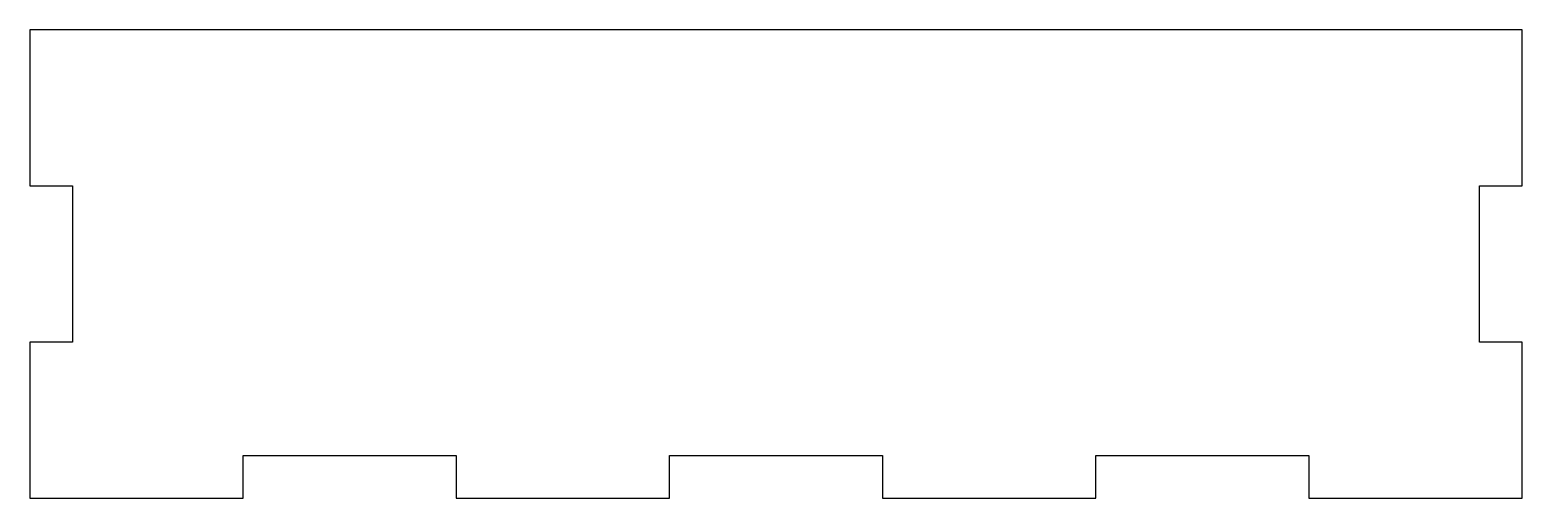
# Model space of a CAD drawing. Header units: inches. Extents: x -2.07 to 2.07, y 0 to 1.3.
import ezdxf

# ---------------------------------------------------------------- set-up
doc = ezdxf.new("R2010")
doc.units = ezdxf.units.IN
doc.header["$MEASUREMENT"] = 0

msp = doc.modelspace()

# ---------------------------------------------------------------- linework, layer by layer
msp.add_lwpolyline([(0.8858, 0.1181), (1.4764, 0.1181), (1.4764, 0), (2.0669, 0), (2.0669, 0.4331), (1.9488, 0.4331), (1.9488, 0.8661), (2.0669, 0.8661), (2.0669, 1.2992), (-2.0669, 1.2992), (-2.0669, 0.8661), (-1.9488, 0.8661), (-1.9488, 0.4331), (-2.0669, 0.4331), (-2.0669, 0), (-1.4764, 0), (-1.4764, 0.1181), (-0.8858, 0.1181), (-0.8858, 0), (-0.2953, 0), (-0.2953, 0.1181), (0.2953, 0.1181), (0.2953, 0), (0.8858, 0)], close=True)

doc.saveas('drawing.dxf')
